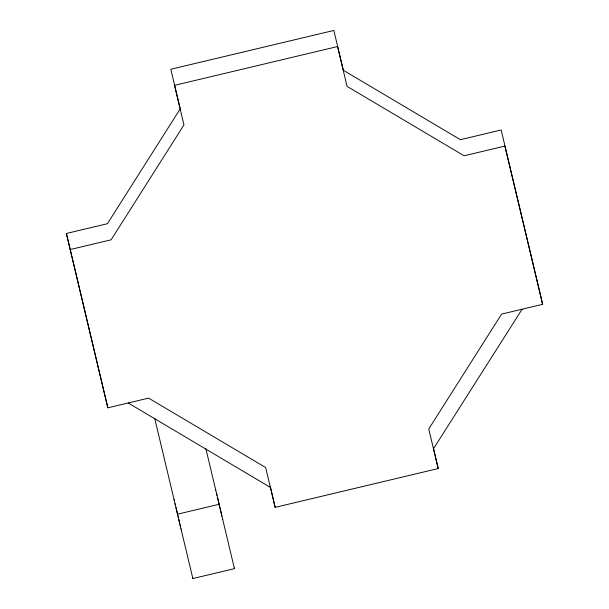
<?xml version="1.0" encoding="UTF-8"?>
<svg xmlns="http://www.w3.org/2000/svg" width="609" height="609" viewBox="0 0 609 609"><rect width="100%" height="100%" fill="white"/><g stroke="black" fill="none" stroke-linecap="round" stroke-linejoin="round"><path stroke-width="0.91" d="M433.479 448.764L522.103 309.22M66.389 233.475L107.412 223.709L180.241 108.821L170.809 69.259L333.846 30.45L343.347 70.271L460.404 139.689L501.161 129.991L538.896 288.24L542.611 304.333L501.588 314.099L428.759 428.987L438.191 468.549L275.154 507.358L265.653 467.537L148.596 398.119L107.839 407.817L66.389 233.475L107.839 407.817M70.104 249.568L111.127 239.801L183.956 124.914L174.524 85.351L337.561 46.543L347.061 86.364L464.119 155.782L504.876 146.084L542.611 304.333M177.531 514.186L219.118 504.29M180.995 528.81L192.855 578.55L234.442 568.654L234.29 567.984M128.217 402.968L270.404 487.444M433.38 447.859L438.191 468.549M270.358 486.736L271.218 490.359M215.647 489.666L216.994 495.3M221.585 514.727L222.681 519.317M205.872 448.673L215.746 490.07M222.582 518.914L234.442 568.654M174.06 499.563L175.407 505.196M179.998 524.631L181.094 529.213M154.663 418.208L174.159 499.966M218.288 500.773L219.407 505.539M220.702 510.981L219.72 506.787M217.542 497.637L221.265 513.334M216.644 493.846L218.121 500.035M220.686 510.943L221.935 516.181M176.701 510.669L177.82 515.435M175.955 507.533L179.67 523.238M175.057 503.75L176.534 509.931M180.348 526.077L178.132 516.683M271.439 491.265L275.154 507.358M192.703 577.88L192.855 578.55"/></g></svg>
